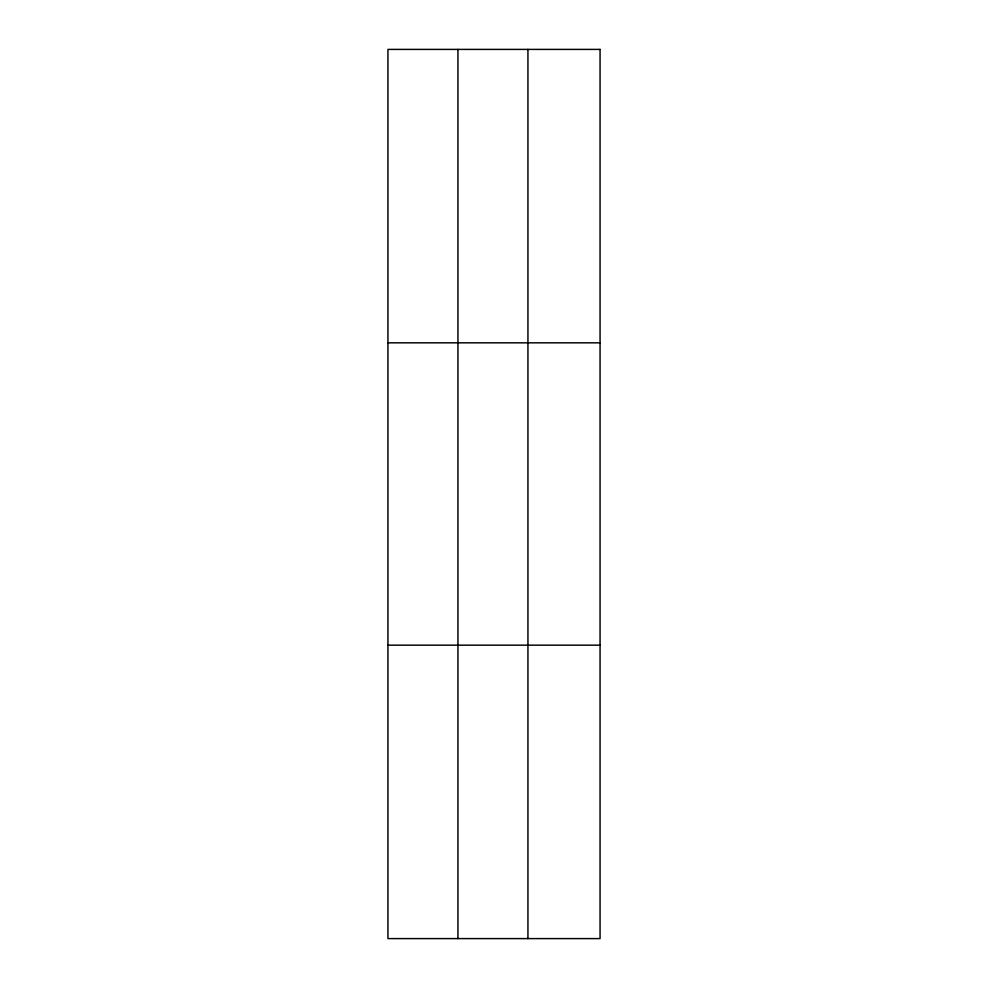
<?xml version="1.0" encoding="UTF-8"?>
<svg xmlns="http://www.w3.org/2000/svg" width="988" height="988" viewBox="0 0 988 988"><rect width="100%" height="100%" fill="white"/><g stroke="black" fill="none" stroke-linecap="round" stroke-linejoin="round"><path stroke-width="1.48" d="M457.938 49.4L457.938 938.6M527.938 49.4L527.938 938.6M387.938 342.836L600.062 342.836M387.938 645.164L600.062 645.164M600.062 49.4L600.062 938.6L387.938 938.6L387.938 49.4L600.062 49.4"/></g></svg>
